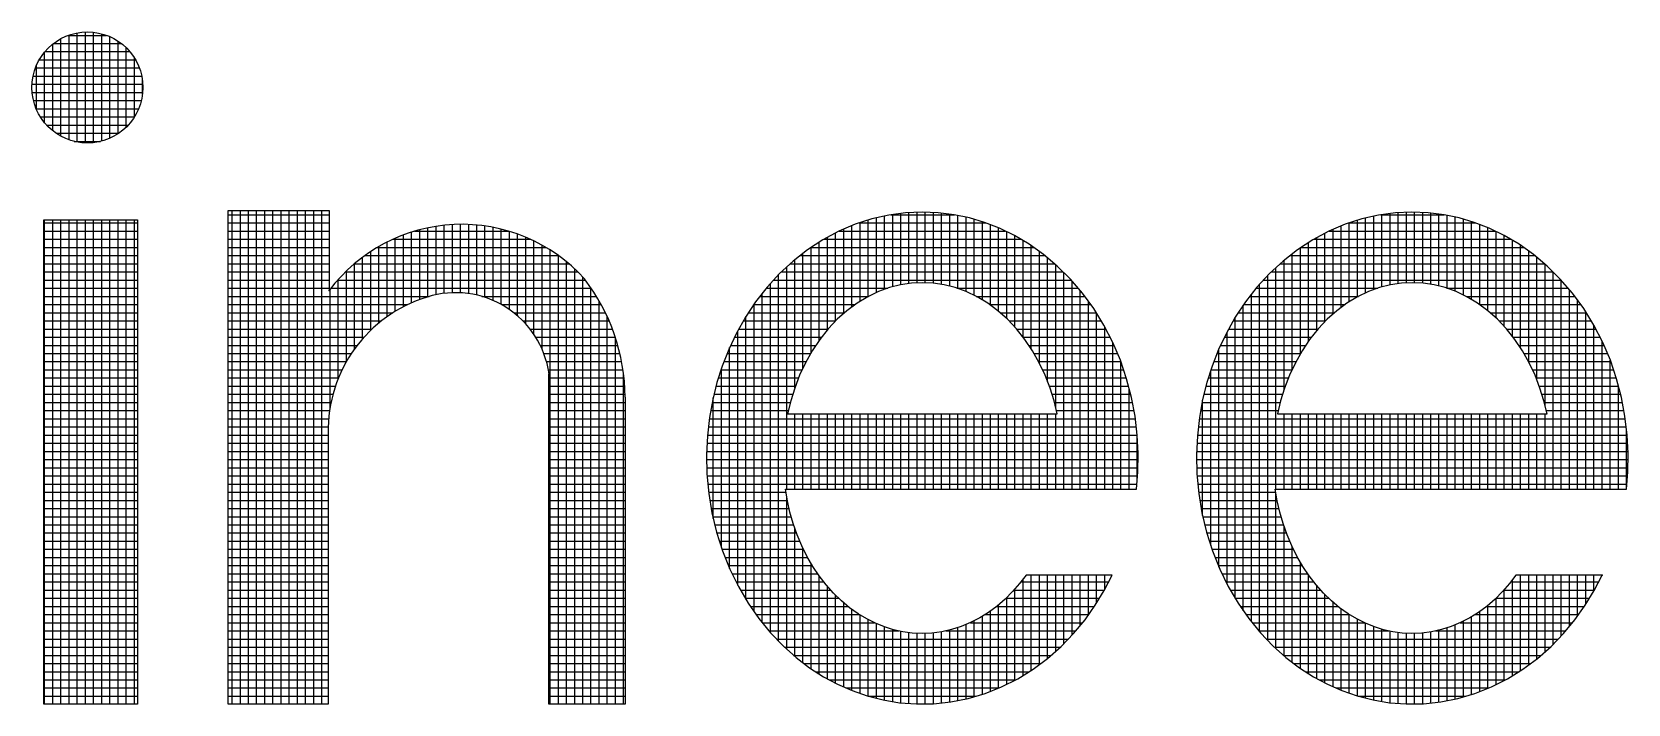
# Model space of a CAD drawing. Header units: inches. Extents: x 1009 to 1850, y 0 to 594.
# Drawn here: x 1735.63 to 1739.029, y 99.888 to 101.318 of the extents above; entities that cross this region are included whole.
import ezdxf

# ---------------------------------------------------------------- set-up
doc = ezdxf.new("R2010")
doc.units = ezdxf.units.IN
doc.header["$MEASUREMENT"] = 0
doc.layers.add('BG ÇÑ±¹Áö¿ª³\xad¹æ±â¼úÁÖ½ÄÈ¸»ç CI', color=7, linetype='Continuous')

msp = doc.modelspace()

# ---------------------------------------------------------------- linework, layer by layer
at = {"layer": 'BG ÇÑ±¹Áö¿ª³\xad¹æ±â¼úÁÖ½ÄÈ¸»ç CI', "color": 7, "linetype": 'Continuous', "lineweight": 25}
for p, q in [((1735.6744, 101.1079), (1735.6744, 101.2927)), ((1735.6759, 101.2939), (1735.8203, 101.2939)), ((1735.6917, 101.0964), (1735.6917, 101.3042)), ((1735.7073, 101.3112), (1735.7889, 101.3112)), ((1735.7091, 101.0887), (1735.7091, 101.3119)), ((1735.7265, 101.0841), (1735.7265, 101.3165)), ((1735.7438, 101.0822), (1735.7438, 101.3184)), ((1735.7612, 101.0828), (1735.7612, 101.3178)), ((1735.7786, 101.0861), (1735.7786, 101.3145)), ((1735.7959, 101.0922), (1735.7959, 101.3084)), ((1735.8133, 101.1017), (1735.8133, 101.2989)), ((1735.6456, 101.2591), (1735.8506, 101.2591)), ((1735.657, 101.125), (1735.657, 101.2756)), ((1735.6577, 101.2765), (1735.8384, 101.2765)), ((1735.8306, 101.1157), (1735.8306, 101.2849)), ((1735.848, 101.1372), (1735.848, 101.2634)), ((1735.6374, 101.2418), (1735.8588, 101.2418)), ((1735.6396, 101.1533), (1735.6396, 101.2473)), ((1735.6301, 101.207), (1735.8661, 101.207)), ((1735.6324, 101.2244), (1735.8638, 101.2244)), ((1735.8654, 101.1857), (1735.8654, 101.2149)), ((1735.6304, 101.1897), (1735.8658, 101.1897)), ((1735.6333, 101.1723), (1735.8629, 101.1723)), ((1735.6389, 101.155), (1735.8572, 101.155)), ((1735.6479, 101.1376), (1735.8483, 101.1376)), ((1735.6612, 101.1202), (1735.835, 101.1202)), ((1735.6812, 101.1029), (1735.815, 101.1029)), ((1735.72, 101.0855), (1735.7762, 101.0855)), ((1735.6552, 100.9188), (1735.8549, 100.9188)), ((1735.6552, 99.8879), (1735.6552, 100.9188)), ((1735.657, 99.8879), (1735.657, 100.9188)), ((1735.6744, 99.8879), (1735.6744, 100.9188)), ((1735.6917, 99.8879), (1735.6917, 100.9188)), ((1735.7091, 99.8879), (1735.7091, 100.9188)), ((1735.7265, 99.8879), (1735.7265, 100.9188)), ((1735.7438, 99.8879), (1735.7438, 100.9188)), ((1735.7612, 99.8879), (1735.7612, 100.9188)), ((1735.7786, 99.8879), (1735.7786, 100.9188)), ((1735.7959, 99.8879), (1735.7959, 100.9188)), ((1735.8133, 99.8879), (1735.8133, 100.9188)), ((1735.8306, 99.8879), (1735.8306, 100.9188)), ((1735.848, 99.8879), (1735.848, 100.9188)), ((1735.8549, 100.9188), (1735.8549, 99.8879)), ((1736.0481, 99.8879), (1736.0481, 100.9383)), ((1736.0481, 100.9383), (1736.2629, 100.9383)), ((1736.0481, 100.9292), (1736.2629, 100.9292)), ((1736.0564, 99.8879), (1736.0564, 100.9383)), ((1736.0738, 99.8879), (1736.0738, 100.9383)), ((1736.0911, 99.8879), (1736.0911, 100.9383)), ((1736.1085, 99.8879), (1736.1085, 100.9383)), ((1736.1258, 99.8879), (1736.1258, 100.9383)), ((1736.1432, 99.8879), (1736.1432, 100.9383)), ((1736.1606, 99.8879), (1736.1606, 100.9383)), ((1736.1779, 99.8879), (1736.1779, 100.9383)), ((1736.1953, 99.8879), (1736.1953, 100.9383)), ((1736.2127, 99.8879), (1736.2127, 100.9383)), ((1736.23, 99.8879), (1736.23, 100.9383)), ((1736.2474, 99.8879), (1736.2474, 100.9383)), ((1736.2629, 100.9383), (1736.2629, 100.7681)), ((1737.4186, 100.9205), (1737.3831, 100.909)), ((1737.4544, 100.9286), (1737.4186, 100.9205)), ((1737.4282, 100.7636), (1737.4282, 100.9227)), ((1737.4455, 100.7704), (1737.4455, 100.9266)), ((1737.4901, 100.9334), (1737.4544, 100.9286)), ((1737.4589, 100.9292), (1737.5943, 100.9292)), ((1737.4629, 100.776), (1737.4629, 100.9298)), ((1737.4803, 100.7803), (1737.4803, 100.9321)), ((1737.5255, 100.935), (1737.4901, 100.9334)), ((1737.4976, 100.7829), (1737.4976, 100.9338)), ((1737.515, 100.7843), (1737.515, 100.9346)), ((1737.5601, 100.9336), (1737.5255, 100.935)), ((1737.5324, 100.7845), (1737.5324, 100.9347)), ((1737.5497, 100.7836), (1737.5497, 100.934)), ((1737.5938, 100.9293), (1737.5601, 100.9336)), ((1737.5671, 100.781), (1737.5671, 100.9327)), ((1737.5845, 100.7772), (1737.5845, 100.9305)), ((1737.6262, 100.9225), (1737.5938, 100.9293)), ((1737.6018, 100.7722), (1737.6018, 100.9276)), ((1737.6192, 100.7659), (1737.6192, 100.924)), ((1737.6582, 100.913), (1737.6262, 100.9225)), ((1737.6366, 100.7577), (1737.6366, 100.9194)), ((1738.4619, 100.9205), (1738.4263, 100.909)), ((1738.4977, 100.9286), (1738.4619, 100.9205)), ((1738.4701, 100.7629), (1738.4701, 100.9223)), ((1738.4874, 100.7699), (1738.4874, 100.9263)), ((1738.5334, 100.9334), (1738.4977, 100.9286)), ((1738.5022, 100.9292), (1738.6376, 100.9292)), ((1738.5048, 100.7756), (1738.5048, 100.9296)), ((1738.5221, 100.78), (1738.5221, 100.9319)), ((1738.5687, 100.935), (1738.5334, 100.9334)), ((1738.5395, 100.7827), (1738.5395, 100.9337)), ((1738.5569, 100.7842), (1738.5569, 100.9345)), ((1738.6034, 100.9336), (1738.5687, 100.935)), ((1738.5742, 100.7846), (1738.5742, 100.9348)), ((1738.5916, 100.7837), (1738.5916, 100.9341)), ((1738.637, 100.9293), (1738.6034, 100.9336)), ((1738.609, 100.7812), (1738.609, 100.9329)), ((1738.6263, 100.7776), (1738.6263, 100.9307)), ((1738.6695, 100.9225), (1738.637, 100.9293)), ((1738.6437, 100.7727), (1738.6437, 100.9279)), ((1738.6611, 100.7665), (1738.6611, 100.9243)), ((1738.7015, 100.913), (1738.6695, 100.9225)), ((1738.6784, 100.7584), (1738.6784, 100.9198)), ((1735.6552, 100.9119), (1735.8549, 100.9119)), ((1735.6552, 100.8945), (1735.8549, 100.8945)), ((1736.0481, 100.9119), (1736.2629, 100.9119)), ((1736.0481, 100.8945), (1736.2629, 100.8945)), ((1736.421, 100.7336), (1736.421, 100.8865)), ((1736.4384, 100.7419), (1736.4384, 100.8925)), ((1736.4448, 100.8945), (1736.6452, 100.8945)), ((1736.4558, 100.7489), (1736.4558, 100.8975)), ((1736.4731, 100.7547), (1736.4731, 100.9016)), ((1736.4905, 100.7592), (1736.4905, 100.9048)), ((1736.5079, 100.762), (1736.5079, 100.9071)), ((1736.5252, 100.7634), (1736.5252, 100.9085)), ((1736.5426, 100.7632), (1736.5426, 100.909)), ((1736.56, 100.7616), (1736.56, 100.9087)), ((1736.5773, 100.7583), (1736.5773, 100.9075)), ((1736.5947, 100.7535), (1736.5947, 100.9055)), ((1736.612, 100.7469), (1736.612, 100.9026)), ((1736.6294, 100.7384), (1736.6294, 100.8988)), ((1736.6468, 100.7276), (1736.6468, 100.894)), ((1736.6641, 100.714), (1736.6641, 100.8883)), ((1737.3482, 100.8942), (1737.3143, 100.8761)), ((1737.3414, 100.7032), (1737.3414, 100.8905)), ((1737.3831, 100.909), (1737.3482, 100.8942)), ((1737.3489, 100.8945), (1737.7027, 100.8945)), ((1737.3587, 100.7192), (1737.3587, 100.8987)), ((1737.3761, 100.7331), (1737.3761, 100.906)), ((1737.3918, 100.9119), (1737.661, 100.9119)), ((1737.3935, 100.745), (1737.3935, 100.9124)), ((1737.4108, 100.7553), (1737.4108, 100.918)), ((1737.6539, 100.748), (1737.6539, 100.9142)), ((1737.6903, 100.9005), (1737.6582, 100.913)), ((1737.6713, 100.7367), (1737.6713, 100.9079)), ((1737.6886, 100.7236), (1737.6886, 100.9011)), ((1737.7221, 100.885), (1737.6903, 100.9005)), ((1737.706, 100.7082), (1737.706, 100.8929)), ((1737.7535, 100.8665), (1737.7221, 100.885)), ((1738.3915, 100.8942), (1738.3576, 100.8761)), ((1738.3832, 100.7017), (1738.3832, 100.8898)), ((1738.4263, 100.909), (1738.3915, 100.8942)), ((1738.3922, 100.8945), (1738.746, 100.8945)), ((1738.4006, 100.718), (1738.4006, 100.8981)), ((1738.418, 100.732), (1738.418, 100.9054)), ((1738.4351, 100.9119), (1738.7043, 100.9119)), ((1738.4353, 100.7442), (1738.4353, 100.9119)), ((1738.4527, 100.7546), (1738.4527, 100.9175)), ((1738.6958, 100.7489), (1738.6958, 100.9147)), ((1738.7335, 100.9005), (1738.7015, 100.913)), ((1738.7132, 100.7378), (1738.7132, 100.9084)), ((1738.7305, 100.7249), (1738.7305, 100.9017)), ((1738.7654, 100.885), (1738.7335, 100.9005)), ((1738.7479, 100.7094), (1738.7479, 100.8936)), ((1738.7652, 100.6915), (1738.7652, 100.8851)), ((1738.7968, 100.8665), (1738.7654, 100.885)), ((1735.6552, 100.8771), (1735.8549, 100.8771)), ((1735.6552, 100.8598), (1735.8549, 100.8598)), ((1736.0481, 100.8771), (1736.2629, 100.8771)), ((1736.0481, 100.8598), (1736.2629, 100.8598)), ((1736.3516, 100.6837), (1736.3516, 100.8513)), ((1736.3652, 100.8598), (1736.7248, 100.8598)), ((1736.3689, 100.6992), (1736.3689, 100.8619)), ((1736.3863, 100.7125), (1736.3863, 100.8713)), ((1736.3984, 100.8771), (1736.6916, 100.8771)), ((1736.4037, 100.7238), (1736.4037, 100.8795)), ((1736.6815, 100.6969), (1736.6815, 100.8815)), ((1736.6989, 100.6747), (1736.6989, 100.8737)), ((1736.7162, 100.643), (1736.7162, 100.8647)), ((1736.7336, 99.8879), (1736.7336, 100.8543)), ((1737.2818, 100.8549), (1737.2509, 100.8308)), ((1737.3143, 100.8761), (1737.2818, 100.8549)), ((1737.2892, 100.8598), (1737.763, 100.8598)), ((1737.2893, 100.6357), (1737.2893, 100.8598)), ((1737.3066, 100.6623), (1737.3066, 100.8711)), ((1737.3162, 100.8771), (1737.7355, 100.8771)), ((1737.324, 100.6844), (1737.324, 100.8813)), ((1737.7234, 100.69), (1737.7234, 100.8843)), ((1737.7407, 100.6688), (1737.7407, 100.874)), ((1737.7841, 100.8448), (1737.7535, 100.8665)), ((1737.7581, 100.6437), (1737.7581, 100.8632)), ((1737.7755, 100.6135), (1737.7755, 100.8509)), ((1738.3251, 100.8549), (1738.2942, 100.8308)), ((1738.3576, 100.8761), (1738.3251, 100.8549)), ((1738.3311, 100.6332), (1738.3311, 100.8589)), ((1738.3325, 100.8598), (1738.8063, 100.8598)), ((1738.3485, 100.6602), (1738.3485, 100.8702)), ((1738.3595, 100.8771), (1738.7788, 100.8771)), ((1738.3659, 100.6827), (1738.3659, 100.8805)), ((1738.7826, 100.6705), (1738.7826, 100.8749)), ((1738.8274, 100.8448), (1738.7968, 100.8665)), ((1738.8, 100.6458), (1738.8, 100.8642)), ((1738.8173, 100.6161), (1738.8173, 100.8519)), ((1735.6552, 100.8424), (1735.8549, 100.8424)), ((1735.6552, 100.825), (1735.8549, 100.825)), ((1736.0481, 100.8424), (1736.2629, 100.8424)), ((1736.0481, 100.825), (1736.2629, 100.825)), ((1736.3165, 100.825), (1736.7734, 100.825)), ((1736.3169, 100.6437), (1736.3169, 100.8253)), ((1736.3342, 100.6655), (1736.3342, 100.8391)), ((1736.3387, 100.8424), (1736.7513, 100.8424)), ((1736.751, 99.8879), (1736.751, 100.8426)), ((1736.7683, 99.8879), (1736.7683, 100.8293)), ((1737.2509, 100.8308), (1737.222, 100.804)), ((1737.2372, 100.345), (1737.2372, 100.818)), ((1737.2447, 100.825), (1737.8076, 100.825)), ((1737.2545, 100.5611), (1737.2545, 100.8336)), ((1737.2658, 100.8424), (1737.787, 100.8424)), ((1737.2719, 100.6029), (1737.2719, 100.8472)), ((1737.8134, 100.8201), (1737.7841, 100.8448)), ((1737.7928, 100.5739), (1737.7928, 100.8375)), ((1737.8102, 100.5175), (1737.8102, 100.8229)), ((1737.8413, 100.7925), (1737.8134, 100.8201)), ((1738.2942, 100.8308), (1738.2653, 100.804)), ((1738.279, 100.345), (1738.279, 100.8167)), ((1738.288, 100.825), (1738.8509, 100.825)), ((1738.2964, 100.5567), (1738.2964, 100.8325)), ((1738.3091, 100.8424), (1738.8302, 100.8424)), ((1738.3138, 100.5999), (1738.3138, 100.8461)), ((1738.8567, 100.8201), (1738.8274, 100.8448)), ((1738.8347, 100.5776), (1738.8347, 100.8386)), ((1738.8521, 100.5235), (1738.8521, 100.8241)), ((1738.8846, 100.7925), (1738.8567, 100.8201)), ((1735.6552, 100.8077), (1735.8549, 100.8077)), ((1735.6552, 100.7903), (1735.8549, 100.7903)), ((1736.0481, 100.8077), (1736.2629, 100.8077)), ((1736.0481, 100.7903), (1736.2629, 100.7903)), ((1736.2811, 100.7903), (1736.8086, 100.7903)), ((1736.2821, 100.5807), (1736.2821, 100.7915)), ((1736.2975, 100.8077), (1736.7924, 100.8077)), ((1736.2995, 100.6167), (1736.2995, 100.8096)), ((1736.7857, 99.8879), (1736.7857, 100.8141)), ((1736.8031, 99.8879), (1736.8031, 100.7967)), ((1737.222, 100.804), (1737.1954, 100.775)), ((1737.2094, 100.7903), (1737.8433, 100.7903)), ((1737.2198, 100.0216), (1737.2198, 100.8016)), ((1737.226, 100.8077), (1737.8261, 100.8077)), ((1737.5032, 100.7837), (1737.4799, 100.7802)), ((1737.5261, 100.7848), (1737.5032, 100.7837)), ((1737.5491, 100.7837), (1737.5261, 100.7848)), ((1737.5724, 100.7802), (1737.5491, 100.7837)), ((1737.8276, 100.345), (1737.8276, 100.8062)), ((1737.8674, 100.7622), (1737.8413, 100.7925)), ((1737.8449, 100.345), (1737.8449, 100.7883)), ((1738.2653, 100.804), (1738.2386, 100.775)), ((1738.2527, 100.7903), (1738.8865, 100.7903)), ((1738.2617, 100.0231), (1738.2617, 100.8001)), ((1738.2692, 100.8077), (1738.8693, 100.8077)), ((1738.5465, 100.7837), (1738.5232, 100.7802)), ((1738.5694, 100.7848), (1738.5465, 100.7837)), ((1738.5924, 100.7837), (1738.5694, 100.7848)), ((1738.6157, 100.7802), (1738.5924, 100.7837)), ((1738.8694, 100.345), (1738.8694, 100.8076)), ((1738.9106, 100.7622), (1738.8846, 100.7925)), ((1738.8868, 100.345), (1738.8868, 100.79)), ((1735.6552, 100.7729), (1735.8549, 100.7729)), ((1735.6552, 100.7556), (1735.8549, 100.7556)), ((1736.0481, 100.7729), (1736.2629, 100.7729)), ((1736.0481, 100.7556), (1736.4762, 100.7556)), ((1736.2648, 100.5192), (1736.2648, 100.7705)), ((1736.2666, 100.7729), (1736.821, 100.7729)), ((1736.588, 100.7556), (1736.8321, 100.7556)), ((1736.8204, 99.8879), (1736.8204, 100.7737)), ((1737.1954, 100.775), (1737.1711, 100.7439)), ((1737.1802, 100.7556), (1737.4113, 100.7556)), ((1737.1851, 100.061), (1737.1851, 100.7618)), ((1737.1938, 100.7729), (1737.4525, 100.7729)), ((1737.2024, 100.0398), (1737.2024, 100.7827)), ((1737.4097, 100.7548), (1737.3871, 100.7412)), ((1737.4329, 100.7659), (1737.4097, 100.7548)), ((1737.4563, 100.7743), (1737.4329, 100.7659)), ((1737.4799, 100.7802), (1737.4563, 100.7743)), ((1737.596, 100.7743), (1737.5724, 100.7802)), ((1737.6194, 100.7659), (1737.596, 100.7743)), ((1737.5998, 100.7729), (1737.8582, 100.7729)), ((1737.6426, 100.7548), (1737.6194, 100.7659)), ((1737.641, 100.7556), (1737.8722, 100.7556)), ((1737.6652, 100.7412), (1737.6426, 100.7548)), ((1737.8623, 100.345), (1737.8623, 100.7681)), ((1737.8913, 100.7295), (1737.8674, 100.7622)), ((1738.2386, 100.775), (1738.2144, 100.7439)), ((1738.2235, 100.7556), (1738.4546, 100.7556)), ((1738.2269, 100.0627), (1738.2269, 100.76)), ((1738.2371, 100.7729), (1738.4958, 100.7729)), ((1738.2443, 100.0415), (1738.2443, 100.7811)), ((1738.453, 100.7548), (1738.4304, 100.7412)), ((1738.4762, 100.7659), (1738.453, 100.7548)), ((1738.4996, 100.7743), (1738.4762, 100.7659)), ((1738.5232, 100.7802), (1738.4996, 100.7743)), ((1738.6392, 100.7743), (1738.6157, 100.7802)), ((1738.6627, 100.7659), (1738.6392, 100.7743)), ((1738.6431, 100.7729), (1738.9015, 100.7729)), ((1738.6859, 100.7548), (1738.6627, 100.7659)), ((1738.6843, 100.7556), (1738.9155, 100.7556)), ((1738.7084, 100.7412), (1738.6859, 100.7548)), ((1738.9042, 100.345), (1738.9042, 100.7698)), ((1738.9346, 100.7295), (1738.9106, 100.7622)), ((1735.6552, 100.7382), (1735.8549, 100.7382)), ((1735.6552, 100.7208), (1735.8549, 100.7208)), ((1736.0481, 100.7382), (1736.4303, 100.7382)), ((1736.0481, 100.7208), (1736.3988, 100.7208)), ((1736.6297, 100.7382), (1736.8421, 100.7382)), ((1736.6559, 100.7208), (1736.851, 100.7208)), ((1736.8378, 99.8879), (1736.8378, 100.7459)), ((1737.1711, 100.7439), (1737.1493, 100.7112)), ((1737.1557, 100.7208), (1737.3605, 100.7208)), ((1737.1673, 100.7382), (1737.383, 100.7382)), ((1737.1677, 100.0844), (1737.1677, 100.7389)), ((1737.3654, 100.7252), (1737.3448, 100.7068)), ((1737.3871, 100.7412), (1737.3654, 100.7252)), ((1737.6869, 100.7252), (1737.6652, 100.7412)), ((1737.6693, 100.7382), (1737.8849, 100.7382)), ((1737.7075, 100.7068), (1737.6869, 100.7252)), ((1737.6918, 100.7208), (1737.8966, 100.7208)), ((1737.8797, 100.345), (1737.8797, 100.7454)), ((1737.9128, 100.6945), (1737.8913, 100.7295)), ((1737.897, 100.345), (1737.897, 100.7201)), ((1738.2144, 100.7439), (1738.1926, 100.7112)), ((1738.199, 100.7208), (1738.4038, 100.7208)), ((1738.2096, 100.0864), (1738.2096, 100.7367)), ((1738.2106, 100.7382), (1738.4263, 100.7382)), ((1738.4087, 100.7252), (1738.388, 100.7068)), ((1738.4304, 100.7412), (1738.4087, 100.7252)), ((1738.7302, 100.7252), (1738.7084, 100.7412)), ((1738.7125, 100.7382), (1738.9282, 100.7382)), ((1738.7508, 100.7068), (1738.7302, 100.7252)), ((1738.7351, 100.7208), (1738.9399, 100.7208)), ((1738.9215, 100.345), (1738.9215, 100.7473)), ((1738.9561, 100.6945), (1738.9346, 100.7295)), ((1738.9389, 100.345), (1738.9389, 100.7224)), ((1735.6552, 100.7035), (1735.8549, 100.7035)), ((1735.6552, 100.6861), (1735.8549, 100.6861)), ((1736.0481, 100.7035), (1736.3743, 100.7035)), ((1736.0481, 100.6861), (1736.3541, 100.6861)), ((1736.6754, 100.7035), (1736.8589, 100.7035)), ((1736.6906, 100.6861), (1736.8659, 100.6861)), ((1736.8552, 99.8879), (1736.8552, 100.712)), ((1737.1493, 100.7112), (1737.1302, 100.6774)), ((1737.133, 100.1405), (1737.133, 100.6823)), ((1737.1351, 100.6861), (1737.3253, 100.6861)), ((1737.1449, 100.7035), (1737.3416, 100.7035)), ((1737.1503, 100.1105), (1737.1503, 100.7128)), ((1737.3254, 100.6862), (1737.3076, 100.6638)), ((1737.3448, 100.7068), (1737.3254, 100.6862)), ((1737.7269, 100.6862), (1737.7075, 100.7068)), ((1737.7107, 100.7035), (1737.9073, 100.7035)), ((1737.7447, 100.6638), (1737.7269, 100.6862)), ((1737.727, 100.6861), (1737.9171, 100.6861)), ((1737.9317, 100.6578), (1737.9128, 100.6945)), ((1737.9144, 100.345), (1737.9144, 100.6915)), ((1738.1926, 100.7112), (1738.1735, 100.6774)), ((1738.1784, 100.6861), (1738.3686, 100.6861)), ((1738.1882, 100.7035), (1738.3849, 100.7035)), ((1738.1922, 100.1129), (1738.1922, 100.7105)), ((1738.3687, 100.6862), (1738.3509, 100.6638)), ((1738.388, 100.7068), (1738.3687, 100.6862)), ((1738.7702, 100.6862), (1738.7508, 100.7068)), ((1738.7539, 100.7035), (1738.9506, 100.7035)), ((1738.788, 100.6638), (1738.7702, 100.6862)), ((1738.7703, 100.6861), (1738.9604, 100.6861)), ((1738.975, 100.6578), (1738.9561, 100.6945)), ((1738.9563, 100.345), (1738.9563, 100.6942)), ((1735.6552, 100.6687), (1735.8549, 100.6687)), ((1735.6552, 100.6514), (1735.8549, 100.6514)), ((1736.0481, 100.6687), (1736.3371, 100.6687)), ((1736.0481, 100.6514), (1736.3226, 100.6514)), ((1736.7027, 100.6687), (1736.8721, 100.6687)), ((1736.7124, 100.6514), (1736.8774, 100.6514)), ((1736.8725, 99.8879), (1736.8725, 100.6674)), ((1737.1302, 100.6774), (1737.1138, 100.6426)), ((1737.1179, 100.6514), (1737.2993, 100.6514)), ((1737.1261, 100.6687), (1737.3115, 100.6687)), ((1737.3076, 100.6638), (1737.2915, 100.6397)), ((1737.7408, 100.6687), (1737.9261, 100.6687)), ((1737.7608, 100.6397), (1737.7447, 100.6638)), ((1737.753, 100.6514), (1737.9344, 100.6514)), ((1737.9479, 100.6196), (1737.9317, 100.6578)), ((1737.9318, 100.345), (1737.9318, 100.6577)), ((1738.1735, 100.6774), (1738.157, 100.6426)), ((1738.1612, 100.6514), (1738.3426, 100.6514)), ((1738.1694, 100.6687), (1738.3548, 100.6687)), ((1738.1749, 100.1434), (1738.1749, 100.6798)), ((1738.3509, 100.6638), (1738.3348, 100.6397)), ((1738.784, 100.6687), (1738.9694, 100.6687)), ((1738.8041, 100.6397), (1738.788, 100.6638)), ((1738.7963, 100.6514), (1738.9777, 100.6514)), ((1738.9736, 100.345), (1738.9736, 100.6605)), ((1738.9912, 100.6196), (1738.975, 100.6578)), ((1735.6552, 100.634), (1735.8549, 100.634)), ((1735.6552, 100.6167), (1735.8549, 100.6167)), ((1736.0481, 100.634), (1736.3102, 100.634)), ((1736.0481, 100.6167), (1736.2995, 100.6167)), ((1736.7199, 100.634), (1736.8819, 100.634)), ((1736.7256, 100.6167), (1736.8856, 100.6167)), ((1737.1138, 100.6426), (1737.0999, 100.6074)), ((1737.1036, 100.6167), (1737.2785, 100.6167)), ((1737.1104, 100.634), (1737.2883, 100.634)), ((1737.1156, 100.1761), (1737.1156, 100.6466)), ((1737.2772, 100.6142), (1737.2648, 100.5878)), ((1737.2915, 100.6397), (1737.2772, 100.6142)), ((1737.7751, 100.6142), (1737.7608, 100.6397)), ((1737.764, 100.634), (1737.9418, 100.634)), ((1737.7737, 100.6167), (1737.9489, 100.6167)), ((1737.7875, 100.5878), (1737.7751, 100.6142)), ((1737.9612, 100.5803), (1737.9479, 100.6196)), ((1737.9491, 100.345), (1737.9491, 100.616)), ((1738.157, 100.6426), (1738.1432, 100.6074)), ((1738.1468, 100.6167), (1738.3218, 100.6167)), ((1738.1537, 100.634), (1738.3316, 100.634)), ((1738.1575, 100.1796), (1738.1575, 100.6436)), ((1738.3205, 100.6142), (1738.3081, 100.5878)), ((1738.3348, 100.6397), (1738.3205, 100.6142)), ((1738.8184, 100.6142), (1738.8041, 100.6397)), ((1738.8073, 100.634), (1738.9851, 100.634)), ((1738.817, 100.6167), (1738.9922, 100.6167)), ((1738.8308, 100.5878), (1738.8184, 100.6142)), ((1738.991, 100.345), (1738.991, 100.62)), ((1739.0045, 100.5803), (1738.9912, 100.6196)), ((1735.6552, 100.5993), (1735.8549, 100.5993)), ((1735.6552, 100.5819), (1735.8549, 100.5819)), ((1736.0481, 100.5993), (1736.2904, 100.5993)), ((1736.0481, 100.5819), (1736.2826, 100.5819)), ((1736.7297, 100.5993), (1736.8885, 100.5993)), ((1736.731, 99.8879), (1736.731, 100.5909)), ((1736.731, 100.5819), (1736.8907, 100.5819)), ((1736.8899, 99.8879), (1736.8899, 100.5894)), ((1737.0999, 100.6074), (1737.0887, 100.572)), ((1737.0918, 100.5819), (1737.2625, 100.5819)), ((1737.0973, 100.5993), (1737.2702, 100.5993)), ((1737.0983, 100.221), (1737.0983, 100.6021)), ((1737.2648, 100.5878), (1737.2543, 100.5606)), ((1737.7821, 100.5993), (1737.9548, 100.5993)), ((1737.798, 100.5606), (1737.7875, 100.5878)), ((1737.7898, 100.5819), (1737.9607, 100.5819)), ((1737.9716, 100.5405), (1737.9612, 100.5803)), ((1738.1432, 100.6074), (1738.132, 100.572)), ((1738.1351, 100.5819), (1738.3058, 100.5819)), ((1738.1401, 100.2254), (1738.1401, 100.5977)), ((1738.1406, 100.5993), (1738.3135, 100.5993)), ((1738.3081, 100.5878), (1738.2976, 100.5606)), ((1738.8254, 100.5993), (1738.9981, 100.5993)), ((1738.8413, 100.5606), (1738.8308, 100.5878)), ((1738.833, 100.5819), (1739.0039, 100.5819)), ((1739.0149, 100.5405), (1739.0045, 100.5803)), ((1735.6552, 100.5646), (1735.8549, 100.5646)), ((1735.6552, 100.5472), (1735.8549, 100.5472)), ((1736.0481, 100.5646), (1736.2762, 100.5646)), ((1736.0481, 100.5472), (1736.2709, 100.5472)), ((1736.731, 100.5646), (1736.8922, 100.5646)), ((1736.731, 100.5472), (1736.893, 100.5472)), ((1737.0887, 100.572), (1737.0797, 100.5358)), ((1737.0825, 100.5472), (1737.2502, 100.5472)), ((1737.0868, 100.5646), (1737.2559, 100.5646)), ((1737.2543, 100.5606), (1737.2458, 100.533)), ((1737.7964, 100.5646), (1737.9653, 100.5646)), ((1737.8065, 100.533), (1737.798, 100.5606)), ((1737.8021, 100.5472), (1737.9698, 100.5472)), ((1737.9665, 100.345), (1737.9665, 100.5601)), ((1738.132, 100.572), (1738.123, 100.5358)), ((1738.1258, 100.5472), (1738.2935, 100.5472)), ((1738.1301, 100.5646), (1738.2991, 100.5646)), ((1738.2976, 100.5606), (1738.2891, 100.533)), ((1738.8397, 100.5646), (1739.0086, 100.5646)), ((1738.8498, 100.533), (1738.8413, 100.5606)), ((1738.8454, 100.5472), (1739.0131, 100.5472)), ((1739.0084, 100.345), (1739.0084, 100.5655)), ((1735.6552, 100.5298), (1735.8549, 100.5298)), ((1735.6552, 100.5125), (1735.8549, 100.5125)), ((1736.0481, 100.5298), (1736.2667, 100.5298)), ((1736.0481, 100.5125), (1736.2637, 100.5125)), ((1736.731, 100.5298), (1736.8931, 100.5298)), ((1736.731, 100.5125), (1736.8931, 100.5125)), ((1736.8931, 100.5414), (1736.8931, 99.8879)), ((1737.0797, 100.5358), (1737.0729, 100.498)), ((1737.0755, 100.5125), (1737.2409, 100.5125)), ((1737.0786, 100.5298), (1737.245, 100.5298)), ((1737.0809, 100.283), (1737.0809, 100.5407)), ((1737.2458, 100.533), (1737.2392, 100.5053)), ((1737.8131, 100.5053), (1737.8065, 100.533)), ((1737.8073, 100.5298), (1737.9736, 100.5298)), ((1737.8114, 100.5125), (1737.9768, 100.5125)), ((1737.9791, 100.5004), (1737.9716, 100.5405)), ((1738.123, 100.5358), (1738.1161, 100.498)), ((1738.1187, 100.5125), (1738.2842, 100.5125)), ((1738.1219, 100.5298), (1738.2883, 100.5298)), ((1738.1228, 100.2889), (1738.1228, 100.5347)), ((1738.2891, 100.533), (1738.2825, 100.5053)), ((1738.8564, 100.5053), (1738.8498, 100.533)), ((1738.8505, 100.5298), (1739.0169, 100.5298)), ((1738.8547, 100.5125), (1739.0201, 100.5125)), ((1739.0224, 100.5004), (1739.0149, 100.5405)), ((1735.6552, 100.4951), (1735.8549, 100.4951)), ((1735.6552, 100.4777), (1735.8549, 100.4777)), ((1736.0481, 100.4951), (1736.2617, 100.4951)), ((1736.0481, 100.4777), (1736.2607, 100.4777)), ((1736.731, 100.4951), (1736.8931, 100.4951)), ((1736.731, 100.4777), (1736.8931, 100.4777)), ((1737.0729, 100.498), (1737.0684, 100.4589)), ((1737.0706, 100.4777), (1737.9817, 100.4777)), ((1737.0725, 100.4951), (1737.9797, 100.4951)), ((1737.2392, 100.5053), (1737.8131, 100.5053)), ((1737.2545, 100.345), (1737.2545, 100.5053)), ((1737.2719, 100.345), (1737.2719, 100.5053)), ((1737.2893, 100.345), (1737.2893, 100.5053)), ((1737.3066, 100.345), (1737.3066, 100.5053)), ((1737.324, 100.345), (1737.324, 100.5053)), ((1737.3414, 100.345), (1737.3414, 100.5053)), ((1737.3587, 100.345), (1737.3587, 100.5053)), ((1737.3761, 100.345), (1737.3761, 100.5053)), ((1737.3935, 100.345), (1737.3935, 100.5053)), ((1737.4108, 100.345), (1737.4108, 100.5053)), ((1737.4282, 100.345), (1737.4282, 100.5053)), ((1737.4455, 100.345), (1737.4455, 100.5053)), ((1737.4629, 100.345), (1737.4629, 100.5053)), ((1737.4803, 100.345), (1737.4803, 100.5053)), ((1737.4976, 100.345), (1737.4976, 100.5053)), ((1737.515, 100.345), (1737.515, 100.5053)), ((1737.5324, 100.345), (1737.5324, 100.5053)), ((1737.5497, 100.345), (1737.5497, 100.5053)), ((1737.5671, 100.345), (1737.5671, 100.5053)), ((1737.5845, 100.345), (1737.5845, 100.5053)), ((1737.6018, 100.345), (1737.6018, 100.5053)), ((1737.6192, 100.345), (1737.6192, 100.5053)), ((1737.6366, 100.345), (1737.6366, 100.5053)), ((1737.6539, 100.345), (1737.6539, 100.5053)), ((1737.6713, 100.345), (1737.6713, 100.5053)), ((1737.6886, 100.345), (1737.6886, 100.5053)), ((1737.706, 100.345), (1737.706, 100.5053)), ((1737.7234, 100.345), (1737.7234, 100.5053)), ((1737.7407, 100.345), (1737.7407, 100.5053)), ((1737.7581, 100.345), (1737.7581, 100.5053)), ((1737.7755, 100.345), (1737.7755, 100.5053)), ((1737.7928, 100.345), (1737.7928, 100.5053)), ((1737.8102, 100.345), (1737.8102, 100.5053)), ((1737.9838, 100.4604), (1737.9791, 100.5004)), ((1738.1161, 100.498), (1738.1117, 100.4589)), ((1738.1138, 100.4777), (1739.025, 100.4777)), ((1738.1158, 100.4951), (1739.023, 100.4951)), ((1738.2825, 100.5053), (1738.8564, 100.5053)), ((1738.2964, 100.345), (1738.2964, 100.5053)), ((1738.3138, 100.345), (1738.3138, 100.5053)), ((1738.3311, 100.345), (1738.3311, 100.5053)), ((1738.3485, 100.345), (1738.3485, 100.5053)), ((1738.3659, 100.345), (1738.3659, 100.5053)), ((1738.3832, 100.345), (1738.3832, 100.5053)), ((1738.4006, 100.345), (1738.4006, 100.5053)), ((1738.418, 100.345), (1738.418, 100.5053)), ((1738.4353, 100.345), (1738.4353, 100.5053)), ((1738.4527, 100.345), (1738.4527, 100.5053)), ((1738.4701, 100.345), (1738.4701, 100.5053)), ((1738.4874, 100.345), (1738.4874, 100.5053)), ((1738.5048, 100.345), (1738.5048, 100.5053)), ((1738.5221, 100.345), (1738.5221, 100.5053)), ((1738.5395, 100.345), (1738.5395, 100.5053)), ((1738.5569, 100.345), (1738.5569, 100.5053)), ((1738.5742, 100.345), (1738.5742, 100.5053)), ((1738.5916, 100.345), (1738.5916, 100.5053)), ((1738.609, 100.345), (1738.609, 100.5053)), ((1738.6263, 100.345), (1738.6263, 100.5053)), ((1738.6437, 100.345), (1738.6437, 100.5053)), ((1738.6611, 100.345), (1738.6611, 100.5053)), ((1738.6784, 100.345), (1738.6784, 100.5053)), ((1738.6958, 100.345), (1738.6958, 100.5053)), ((1738.7132, 100.345), (1738.7132, 100.5053)), ((1738.7305, 100.345), (1738.7305, 100.5053)), ((1738.7479, 100.345), (1738.7479, 100.5053)), ((1738.7652, 100.345), (1738.7652, 100.5053)), ((1738.7826, 100.345), (1738.7826, 100.5053)), ((1738.8, 100.345), (1738.8, 100.5053)), ((1738.8173, 100.345), (1738.8173, 100.5053)), ((1738.8347, 100.345), (1738.8347, 100.5053)), ((1738.8521, 100.345), (1738.8521, 100.5053)), ((1739.027, 100.4604), (1739.0224, 100.5004)), ((1735.6552, 100.4604), (1735.8549, 100.4604)), ((1735.6552, 100.443), (1735.8549, 100.443)), ((1736.0481, 100.4604), (1736.2606, 100.4604)), ((1736.0481, 100.443), (1736.2606, 100.443)), ((1736.2606, 100.4639), (1736.2606, 99.8879)), ((1736.731, 100.4604), (1736.8931, 100.4604)), ((1736.731, 100.443), (1736.8931, 100.443)), ((1737.0684, 100.4589), (1737.0666, 100.4186)), ((1737.0677, 100.443), (1737.9846, 100.443)), ((1737.0686, 100.4604), (1737.9838, 100.4604)), ((1737.9857, 100.421), (1737.9838, 100.4604)), ((1737.9838, 100.3673), (1737.9838, 100.4586)), ((1738.1117, 100.4589), (1738.1099, 100.4186)), ((1738.111, 100.443), (1739.0279, 100.443)), ((1738.1119, 100.4604), (1739.027, 100.4604)), ((1739.0257, 100.3497), (1739.0257, 100.4718)), ((1739.029, 100.421), (1739.027, 100.4604)), ((1735.6552, 100.4256), (1735.8549, 100.4256)), ((1736.0481, 100.4256), (1736.2606, 100.4256)), ((1736.731, 100.4256), (1736.8931, 100.4256)), ((1737.0666, 100.4186), (1737.0675, 100.3777)), ((1737.0669, 100.4256), (1737.9855, 100.4256)), ((1737.9851, 100.3824), (1737.9857, 100.421)), ((1738.1099, 100.4186), (1738.1108, 100.3777)), ((1738.1102, 100.4256), (1739.0288, 100.4256)), ((1739.0283, 100.3824), (1739.029, 100.421)), ((1735.6552, 100.4083), (1735.8549, 100.4083)), ((1735.6552, 100.3909), (1735.8549, 100.3909)), ((1736.0481, 100.4083), (1736.2606, 100.4083)), ((1736.0481, 100.3909), (1736.2606, 100.3909)), ((1736.731, 100.4083), (1736.8931, 100.4083)), ((1736.731, 100.3909), (1736.8931, 100.3909)), ((1737.0668, 100.4083), (1737.9855, 100.4083)), ((1737.0672, 100.3909), (1737.9852, 100.3909)), ((1737.0675, 100.3777), (1737.0713, 100.3363)), ((1737.9821, 100.345), (1737.9851, 100.3824)), ((1738.1101, 100.4083), (1739.0288, 100.4083)), ((1738.1105, 100.3909), (1739.0285, 100.3909)), ((1738.1108, 100.3777), (1738.1146, 100.3363)), ((1739.0253, 100.345), (1739.0283, 100.3824)), ((1735.6552, 100.3736), (1735.8549, 100.3736)), ((1735.6552, 100.3562), (1735.8549, 100.3562)), ((1736.0481, 100.3736), (1736.2606, 100.3736)), ((1736.0481, 100.3562), (1736.2606, 100.3562)), ((1736.731, 100.3736), (1736.8931, 100.3736)), ((1736.731, 100.3562), (1736.8931, 100.3562)), ((1737.0679, 100.3736), (1737.9844, 100.3736)), ((1737.0695, 100.3562), (1737.983, 100.3562)), ((1737.2386, 100.3206), (1737.2344, 100.345)), ((1737.2344, 100.345), (1737.9821, 100.345)), ((1738.1111, 100.3736), (1739.0276, 100.3736)), ((1738.1127, 100.3562), (1739.0262, 100.3562)), ((1738.2818, 100.3206), (1738.2777, 100.345)), ((1738.2777, 100.345), (1739.0253, 100.345)), ((1735.6552, 100.3388), (1735.8549, 100.3388)), ((1735.6552, 100.3215), (1735.8549, 100.3215)), ((1736.0481, 100.3388), (1736.2606, 100.3388)), ((1736.0481, 100.3215), (1736.2606, 100.3215)), ((1736.731, 100.3388), (1736.8931, 100.3388)), ((1736.731, 100.3215), (1736.8931, 100.3215)), ((1737.0711, 100.3388), (1737.2354, 100.3388)), ((1737.0713, 100.3363), (1737.078, 100.295)), ((1737.0737, 100.3215), (1737.2384, 100.3215)), ((1737.2372, 100.0047), (1737.2372, 100.3287)), ((1737.2441, 100.2962), (1737.2386, 100.3206)), ((1738.1143, 100.3388), (1738.2787, 100.3388)), ((1738.1146, 100.3363), (1738.1213, 100.295)), ((1738.117, 100.3215), (1738.2817, 100.3215)), ((1738.279, 100.006), (1738.279, 100.3369)), ((1738.2874, 100.2962), (1738.2818, 100.3206)), ((1735.6552, 100.3041), (1735.8549, 100.3041)), ((1735.6552, 100.2867), (1735.8549, 100.2867)), ((1736.0481, 100.3041), (1736.2606, 100.3041)), ((1736.0481, 100.2867), (1736.2606, 100.2867)), ((1736.731, 100.3041), (1736.8931, 100.3041)), ((1736.731, 100.2867), (1736.8931, 100.2867)), ((1737.0766, 100.3041), (1737.2423, 100.3041)), ((1737.078, 100.295), (1737.0878, 100.254)), ((1737.08, 100.2867), (1737.2469, 100.2867)), ((1737.2511, 100.272), (1737.2441, 100.2962)), ((1738.1198, 100.3041), (1738.2856, 100.3041)), ((1738.1213, 100.295), (1738.1311, 100.254)), ((1738.1233, 100.2867), (1738.2901, 100.2867)), ((1738.2944, 100.272), (1738.2874, 100.2962)), ((1735.6552, 100.2694), (1735.8549, 100.2694)), ((1735.6552, 100.252), (1735.8549, 100.252)), ((1736.0481, 100.2694), (1736.2606, 100.2694)), ((1736.0481, 100.252), (1736.2606, 100.252)), ((1736.731, 100.2694), (1736.8931, 100.2694)), ((1736.731, 100.252), (1736.8931, 100.252)), ((1737.0841, 100.2694), (1737.252, 100.2694)), ((1737.0878, 100.254), (1737.1005, 100.2139)), ((1737.0884, 100.252), (1737.2582, 100.252)), ((1737.2595, 100.2482), (1737.2511, 100.272)), ((1737.2545, 99.9892), (1737.2545, 100.2623)), ((1737.2693, 100.225), (1737.2595, 100.2482)), ((1738.1274, 100.2694), (1738.2953, 100.2694)), ((1738.1311, 100.254), (1738.1438, 100.2139)), ((1738.1317, 100.252), (1738.3014, 100.252)), ((1738.3028, 100.2482), (1738.2944, 100.272)), ((1738.2964, 99.9905), (1738.2964, 100.2663)), ((1738.3126, 100.225), (1738.3028, 100.2482)), ((1735.6552, 100.2346), (1735.8549, 100.2346)), ((1735.6552, 100.2173), (1735.8549, 100.2173)), ((1736.0481, 100.2346), (1736.2606, 100.2346)), ((1736.0481, 100.2173), (1736.2606, 100.2173)), ((1736.731, 100.2346), (1736.8931, 100.2346)), ((1736.731, 100.2173), (1736.8931, 100.2173)), ((1737.0939, 100.2346), (1737.2652, 100.2346)), ((1737.0994, 100.2173), (1737.2731, 100.2173)), ((1737.1005, 100.2139), (1737.116, 100.1751)), ((1737.2804, 100.2025), (1737.2693, 100.225)), ((1737.2719, 99.9757), (1737.2719, 100.2197)), ((1738.1372, 100.2346), (1738.3085, 100.2346)), ((1738.1427, 100.2173), (1738.3164, 100.2173)), ((1738.1438, 100.2139), (1738.1593, 100.1751)), ((1738.3237, 100.2025), (1738.3126, 100.225)), ((1738.3138, 99.9768), (1738.3138, 100.2225)), ((1735.6552, 100.1999), (1735.8549, 100.1999)), ((1735.6552, 100.1825), (1735.8549, 100.1825)), ((1736.0481, 100.1999), (1736.2606, 100.1999)), ((1736.0481, 100.1825), (1736.2606, 100.1825)), ((1736.731, 100.1999), (1736.8931, 100.1999)), ((1736.731, 100.1825), (1736.8931, 100.1825)), ((1737.1061, 100.1999), (1737.2819, 100.1999)), ((1737.113, 100.1825), (1737.292, 100.1825)), ((1737.116, 100.1751), (1737.1343, 100.1379)), ((1737.2929, 100.181), (1737.2804, 100.2025)), ((1737.2893, 99.9629), (1737.2893, 100.1872)), ((1737.3066, 100.1605), (1737.2929, 100.181)), ((1738.1494, 100.1999), (1738.3252, 100.1999)), ((1738.1563, 100.1825), (1738.3353, 100.1825)), ((1738.1593, 100.1751), (1738.1775, 100.1379)), ((1738.3362, 100.181), (1738.3237, 100.2025)), ((1738.3311, 99.9638), (1738.3311, 100.1897)), ((1738.3499, 100.1605), (1738.3362, 100.181)), ((1735.6552, 100.1652), (1735.8549, 100.1652)), ((1735.6552, 100.1478), (1735.8549, 100.1478)), ((1736.0481, 100.1652), (1736.2606, 100.1652)), ((1736.0481, 100.1478), (1736.2606, 100.1478)), ((1736.731, 100.1652), (1736.8931, 100.1652)), ((1736.731, 100.1478), (1736.8931, 100.1478)), ((1737.1209, 100.1652), (1737.3035, 100.1652)), ((1737.1294, 100.1478), (1737.3164, 100.1478)), ((1737.1343, 100.1379), (1737.155, 100.1026)), ((1737.3066, 99.9518), (1737.3066, 100.1605)), ((1737.3214, 100.1414), (1737.3066, 100.1605)), ((1737.3372, 100.1237), (1737.3214, 100.1414)), ((1737.324, 99.9415), (1737.324, 100.1385)), ((1737.7332, 100.1442), (1737.7184, 100.1272)), ((1737.7469, 100.1622), (1737.7332, 100.1442)), ((1737.736, 100.1478), (1737.9229, 100.1478)), ((1737.7407, 99.9489), (1737.7407, 100.1541)), ((1737.9304, 100.1622), (1737.7469, 100.1622)), ((1737.7581, 99.9596), (1737.7581, 100.1622)), ((1737.7755, 99.9721), (1737.7755, 100.1622)), ((1737.7928, 99.985), (1737.7928, 100.1622)), ((1737.8102, 100.0003), (1737.8102, 100.1622)), ((1737.8276, 100.0165), (1737.8276, 100.1622)), ((1737.8449, 100.0345), (1737.8449, 100.1622)), ((1737.8623, 100.0549), (1737.8623, 100.1622)), ((1737.8797, 100.0773), (1737.8797, 100.1622)), ((1737.897, 100.1025), (1737.897, 100.1622)), ((1737.9136, 100.1298), (1737.9304, 100.1622)), ((1737.9144, 100.1313), (1737.9144, 100.1622)), ((1738.1642, 100.1652), (1738.3468, 100.1652)), ((1738.1727, 100.1478), (1738.3597, 100.1478)), ((1738.1775, 100.1379), (1738.1983, 100.1026)), ((1738.3485, 99.9527), (1738.3485, 100.1626)), ((1738.3647, 100.1414), (1738.3499, 100.1605)), ((1738.3805, 100.1237), (1738.3647, 100.1414)), ((1738.3659, 99.9423), (1738.3659, 100.1401)), ((1738.7765, 100.1442), (1738.7616, 100.1272)), ((1738.7902, 100.1622), (1738.7765, 100.1442)), ((1738.7792, 100.1478), (1738.9662, 100.1478)), ((1738.7826, 99.948), (1738.7826, 100.1522)), ((1738.9737, 100.1622), (1738.7902, 100.1622)), ((1738.8, 99.9588), (1738.8, 100.1622)), ((1738.8173, 99.971), (1738.8173, 100.1622)), ((1738.8347, 99.984), (1738.8347, 100.1622)), ((1738.8521, 99.9991), (1738.8521, 100.1622)), ((1738.8694, 100.0151), (1738.8694, 100.1622)), ((1738.8868, 100.0331), (1738.8868, 100.1622)), ((1738.9042, 100.0532), (1738.9042, 100.1622)), ((1738.9215, 100.0754), (1738.9215, 100.1622)), ((1738.9389, 100.1001), (1738.9389, 100.1622)), ((1738.9563, 100.1288), (1738.9563, 100.1622)), ((1738.9569, 100.1298), (1738.9737, 100.1622)), ((1735.6552, 100.1304), (1735.8549, 100.1304)), ((1735.6552, 100.1131), (1735.8549, 100.1131)), ((1736.0481, 100.1304), (1736.2606, 100.1304)), ((1736.0481, 100.1131), (1736.2606, 100.1131)), ((1736.731, 100.1304), (1736.8931, 100.1304)), ((1736.731, 100.1131), (1736.8931, 100.1131)), ((1737.1386, 100.1304), (1737.3312, 100.1304)), ((1737.1488, 100.1131), (1737.3482, 100.1131)), ((1737.3539, 100.1075), (1737.3372, 100.1237)), ((1737.3414, 99.9322), (1737.3414, 100.1197)), ((1737.3713, 100.093), (1737.3539, 100.1075)), ((1737.3587, 99.9242), (1737.3587, 100.1035)), ((1737.7023, 100.1112), (1737.6853, 100.0964)), ((1737.7184, 100.1272), (1737.7023, 100.1112)), ((1737.7043, 100.1131), (1737.9035, 100.1131)), ((1737.706, 99.93), (1737.706, 100.1148)), ((1737.7212, 100.1304), (1737.9139, 100.1304)), ((1737.7234, 99.9388), (1737.7234, 100.1329)), ((1737.8944, 100.0981), (1737.9136, 100.1298)), ((1738.1819, 100.1304), (1738.3745, 100.1304)), ((1738.1921, 100.1131), (1738.3915, 100.1131)), ((1738.3972, 100.1075), (1738.3805, 100.1237)), ((1738.3832, 99.933), (1738.3832, 100.1211)), ((1738.4146, 100.093), (1738.3972, 100.1075)), ((1738.4006, 99.9248), (1738.4006, 100.1047)), ((1738.7456, 100.1112), (1738.7286, 100.0964)), ((1738.7616, 100.1272), (1738.7456, 100.1112)), ((1738.7476, 100.1131), (1738.9467, 100.1131)), ((1738.7479, 99.9293), (1738.7479, 100.1134)), ((1738.7645, 100.1304), (1738.9572, 100.1304)), ((1738.7652, 99.9381), (1738.7652, 100.1313)), ((1738.9376, 100.0981), (1738.9569, 100.1298)), ((1735.6552, 100.0957), (1735.8549, 100.0957)), ((1735.6552, 100.0784), (1735.8549, 100.0784)), ((1736.0481, 100.0957), (1736.2606, 100.0957)), ((1736.0481, 100.0784), (1736.2606, 100.0784)), ((1736.731, 100.0957), (1736.8931, 100.0957)), ((1736.731, 100.0784), (1736.8931, 100.0784)), ((1737.155, 100.1026), (1737.1779, 100.0697)), ((1737.1598, 100.0957), (1737.3681, 100.0957)), ((1737.1719, 100.0784), (1737.3924, 100.0784)), ((1737.1779, 100.0697), (1737.2029, 100.0393)), ((1737.3893, 100.0802), (1737.3713, 100.093)), ((1737.3761, 99.9166), (1737.3761, 100.0896)), ((1737.4078, 100.0691), (1737.3893, 100.0802)), ((1737.3935, 99.9105), (1737.3935, 100.0777)), ((1737.4265, 100.0598), (1737.4078, 100.0691)), ((1737.6484, 100.0713), (1737.6288, 100.0612)), ((1737.6673, 100.0831), (1737.6484, 100.0713)), ((1737.6539, 99.9088), (1737.6539, 100.0747)), ((1737.6597, 100.0784), (1737.8804, 100.0784)), ((1737.6853, 100.0964), (1737.6673, 100.0831)), ((1737.6713, 99.9151), (1737.6713, 100.0861)), ((1737.6843, 100.0957), (1737.8927, 100.0957)), ((1737.6886, 99.922), (1737.6886, 100.0993)), ((1737.8726, 100.0674), (1737.8944, 100.0981)), ((1738.1983, 100.1026), (1738.2212, 100.0697)), ((1738.2031, 100.0957), (1738.4114, 100.0957)), ((1738.2152, 100.0784), (1738.4357, 100.0784)), ((1738.2212, 100.0697), (1738.2461, 100.0393)), ((1738.4326, 100.0802), (1738.4146, 100.093)), ((1738.418, 99.9172), (1738.418, 100.0906)), ((1738.4511, 100.0691), (1738.4326, 100.0802)), ((1738.4353, 99.911), (1738.4353, 100.0786)), ((1738.4698, 100.0598), (1738.4511, 100.0691)), ((1738.6917, 100.0713), (1738.6721, 100.0612)), ((1738.7106, 100.0831), (1738.6917, 100.0713)), ((1738.6958, 99.9083), (1738.6958, 100.0739)), ((1738.703, 100.0784), (1738.9237, 100.0784)), ((1738.7286, 100.0964), (1738.7106, 100.0831)), ((1738.7132, 99.9145), (1738.7132, 100.085)), ((1738.7276, 100.0957), (1738.936, 100.0957)), ((1738.7305, 99.9214), (1738.7305, 100.0981)), ((1738.9159, 100.0674), (1738.9376, 100.0981)), ((1735.6552, 100.061), (1735.8549, 100.061)), ((1735.6552, 100.0436), (1735.8549, 100.0436)), ((1736.0481, 100.061), (1736.2606, 100.061)), ((1736.0481, 100.0436), (1736.2606, 100.0436)), ((1736.731, 100.061), (1736.8931, 100.061)), ((1736.731, 100.0436), (1736.8931, 100.0436)), ((1737.1851, 100.061), (1737.4241, 100.061)), ((1737.1993, 100.0436), (1737.4763, 100.0436)), ((1737.2029, 100.0393), (1737.2294, 100.0116)), ((1737.4108, 99.9047), (1737.4108, 100.0676)), ((1737.4454, 100.0522), (1737.4265, 100.0598)), ((1737.4282, 99.9003), (1737.4282, 100.0591)), ((1737.4646, 100.0462), (1737.4454, 100.0522)), ((1737.4455, 99.8961), (1737.4455, 100.0522)), ((1737.4629, 99.8932), (1737.4629, 100.0467)), ((1737.4844, 100.0418), (1737.4646, 100.0462)), ((1737.4803, 99.8906), (1737.4803, 100.0427)), ((1737.5047, 100.0391), (1737.4844, 100.0418)), ((1737.4976, 99.8893), (1737.4976, 100.04)), ((1737.5254, 100.0381), (1737.5047, 100.0391)), ((1737.515, 99.8881), (1737.515, 100.0386)), ((1737.5463, 100.039), (1737.5254, 100.0381)), ((1737.5324, 99.8883), (1737.5324, 100.0384)), ((1737.5673, 100.0417), (1737.5463, 100.039)), ((1737.5497, 99.8886), (1737.5497, 100.0394)), ((1737.5671, 99.8904), (1737.5671, 100.0417)), ((1737.5881, 100.0463), (1737.5673, 100.0417)), ((1737.5759, 100.0436), (1737.8529, 100.0436)), ((1737.5845, 99.8922), (1737.5845, 100.0455)), ((1737.6087, 100.0528), (1737.5881, 100.0463)), ((1737.6018, 99.8954), (1737.6018, 100.0507)), ((1737.6288, 100.0612), (1737.6087, 100.0528)), ((1737.6192, 99.8989), (1737.6192, 100.0572)), ((1737.6283, 100.061), (1737.8673, 100.061)), ((1737.6366, 99.9036), (1737.6366, 100.0652)), ((1737.8217, 100.0105), (1737.8483, 100.038)), ((1737.8483, 100.038), (1737.8726, 100.0674)), ((1738.2284, 100.061), (1738.4674, 100.061)), ((1738.2426, 100.0436), (1738.5195, 100.0436)), ((1738.2461, 100.0393), (1738.2727, 100.0116)), ((1738.4527, 99.9051), (1738.4527, 100.0683)), ((1738.4887, 100.0522), (1738.4698, 100.0598)), ((1738.4701, 99.9006), (1738.4701, 100.0597)), ((1738.4874, 99.8963), (1738.4874, 100.0527)), ((1738.5079, 100.0462), (1738.4887, 100.0522)), ((1738.5048, 99.8935), (1738.5048, 100.0472)), ((1738.5277, 100.0418), (1738.5079, 100.0462)), ((1738.5221, 99.8907), (1738.5221, 100.043)), ((1738.548, 100.0391), (1738.5277, 100.0418)), ((1738.5395, 99.8894), (1738.5395, 100.0402)), ((1738.5687, 100.0381), (1738.548, 100.0391)), ((1738.5569, 99.8881), (1738.5569, 100.0386)), ((1738.5896, 100.039), (1738.5687, 100.0381)), ((1738.5742, 99.8883), (1738.5742, 100.0383)), ((1738.6105, 100.0417), (1738.5896, 100.039)), ((1738.5916, 99.8886), (1738.5916, 100.0392)), ((1738.609, 99.8902), (1738.609, 100.0415)), ((1738.6314, 100.0463), (1738.6105, 100.0417)), ((1738.6192, 100.0436), (1738.8962, 100.0436)), ((1738.6263, 99.8921), (1738.6263, 100.0452)), ((1738.652, 100.0528), (1738.6314, 100.0463)), ((1738.6437, 99.8952), (1738.6437, 100.0502)), ((1738.6721, 100.0612), (1738.652, 100.0528)), ((1738.6611, 99.8986), (1738.6611, 100.0566)), ((1738.6716, 100.061), (1738.9106, 100.061)), ((1738.6784, 99.9032), (1738.6784, 100.0645)), ((1738.865, 100.0105), (1738.8916, 100.038)), ((1738.8916, 100.038), (1738.9159, 100.0674)), ((1735.6552, 100.0263), (1735.8549, 100.0263)), ((1735.6552, 100.0089), (1735.8549, 100.0089)), ((1736.0481, 100.0263), (1736.2606, 100.0263)), ((1736.0481, 100.0089), (1736.2606, 100.0089)), ((1736.731, 100.0263), (1736.8931, 100.0263)), ((1736.731, 100.0089), (1736.8931, 100.0089)), ((1737.2154, 100.0263), (1737.837, 100.0263)), ((1737.2294, 100.0116), (1737.2573, 99.9868)), ((1737.2325, 100.0089), (1737.8199, 100.0089)), ((1737.7928, 99.985), (1737.8217, 100.0105)), ((1738.2586, 100.0263), (1738.8802, 100.0263)), ((1738.2727, 100.0116), (1738.3005, 99.9868)), ((1738.2757, 100.0089), (1738.8632, 100.0089)), ((1738.8361, 99.985), (1738.865, 100.0105)), ((1735.6552, 99.9915), (1735.8549, 99.9915)), ((1735.6552, 99.9742), (1735.8549, 99.9742)), ((1736.0481, 99.9915), (1736.2606, 99.9915)), ((1736.0481, 99.9742), (1736.2606, 99.9742)), ((1736.731, 99.9915), (1736.8931, 99.9915)), ((1736.731, 99.9742), (1736.8931, 99.9742)), ((1737.252, 99.9915), (1737.8002, 99.9915)), ((1737.2573, 99.9868), (1737.2861, 99.9649)), ((1737.274, 99.9742), (1737.7783, 99.9742)), ((1737.7619, 99.962), (1737.7928, 99.985)), ((1738.2953, 99.9915), (1738.8435, 99.9915)), ((1738.3005, 99.9868), (1738.3294, 99.9649)), ((1738.3172, 99.9742), (1738.8215, 99.9742)), ((1738.8052, 99.962), (1738.8361, 99.985)), ((1735.6552, 99.9568), (1735.8549, 99.9568)), ((1735.6552, 99.9394), (1735.8549, 99.9394)), ((1736.0481, 99.9568), (1736.2606, 99.9568)), ((1736.0481, 99.9394), (1736.2606, 99.9394)), ((1736.731, 99.9568), (1736.8931, 99.9568)), ((1736.731, 99.9394), (1736.8931, 99.9394)), ((1737.2861, 99.9649), (1737.3156, 99.946)), ((1737.2988, 99.9568), (1737.7535, 99.9568)), ((1737.3156, 99.946), (1737.3455, 99.93)), ((1737.3279, 99.9394), (1737.7246, 99.9394)), ((1737.695, 99.9245), (1737.7292, 99.9417)), ((1737.7292, 99.9417), (1737.7619, 99.962)), ((1738.3294, 99.9649), (1738.3589, 99.946)), ((1738.3421, 99.9568), (1738.7968, 99.9568)), ((1738.3589, 99.946), (1738.3888, 99.93)), ((1738.3712, 99.9394), (1738.7679, 99.9394)), ((1738.7383, 99.9245), (1738.7725, 99.9417)), ((1738.7725, 99.9417), (1738.8052, 99.962)), ((1735.6552, 99.9221), (1735.8549, 99.9221)), ((1735.6552, 99.9047), (1735.8549, 99.9047)), ((1736.0481, 99.9221), (1736.2606, 99.9221)), ((1736.0481, 99.9047), (1736.2606, 99.9047)), ((1736.731, 99.9221), (1736.8931, 99.9221)), ((1736.731, 99.9047), (1736.8931, 99.9047)), ((1737.3455, 99.93), (1737.3763, 99.9165)), ((1737.3636, 99.9221), (1737.6889, 99.9221)), ((1737.3763, 99.9165), (1737.4088, 99.9052)), ((1737.4088, 99.9052), (1737.4426, 99.8966)), ((1737.4108, 99.9047), (1737.6402, 99.9047)), ((1737.5867, 99.8924), (1737.6234, 99.8997)), ((1737.6234, 99.8997), (1737.6596, 99.9104)), ((1737.6596, 99.9104), (1737.695, 99.9245)), ((1738.3888, 99.93), (1738.4196, 99.9165)), ((1738.4069, 99.9221), (1738.7322, 99.9221)), ((1738.4196, 99.9165), (1738.452, 99.9052)), ((1738.452, 99.9052), (1738.4858, 99.8966)), ((1738.4541, 99.9047), (1738.6835, 99.9047)), ((1738.63, 99.8924), (1738.6667, 99.8997)), ((1738.6667, 99.8997), (1738.7029, 99.9104)), ((1738.7029, 99.9104), (1738.7383, 99.9245)), ((1735.8549, 99.8879), (1735.6552, 99.8879)), ((1736.2606, 99.8879), (1736.0481, 99.8879)), ((1736.8931, 99.8879), (1736.731, 99.8879)), ((1737.4426, 99.8966), (1737.4776, 99.8908)), ((1737.4776, 99.8908), (1737.5135, 99.8881)), ((1737.5135, 99.8881), (1737.55, 99.8886)), ((1737.55, 99.8886), (1737.5867, 99.8924)), ((1738.4858, 99.8966), (1738.5208, 99.8908)), ((1738.5208, 99.8908), (1738.5567, 99.8881)), ((1738.5567, 99.8881), (1738.5932, 99.8886)), ((1738.5932, 99.8886), (1738.63, 99.8924))]:
    msp.add_line(p, q, dxfattribs=at)
msp.add_circle((1735.7481, 101.2003), 0.1182, dxfattribs=at)
for centre, radius, start, end in [((1736.545, 100.5563), 0.3527, 42.0809, 143.0927), ((1736.4726, 100.5374), 0.4206, 0.5372, 37.3719), ((1736.558, 100.4696), 0.2974, 106.8512, 181.1019), ((1736.5321, 100.5625), 0.201, 8.1307, 107.4625)]:
    msp.add_arc(centre, radius, start, end, dxfattribs=at)
for p in [(1736.2629, 100.7681), (1738.9736, 100.1622)]:
    msp.add_point(p, dxfattribs=at)

doc.saveas('drawing.dxf')
